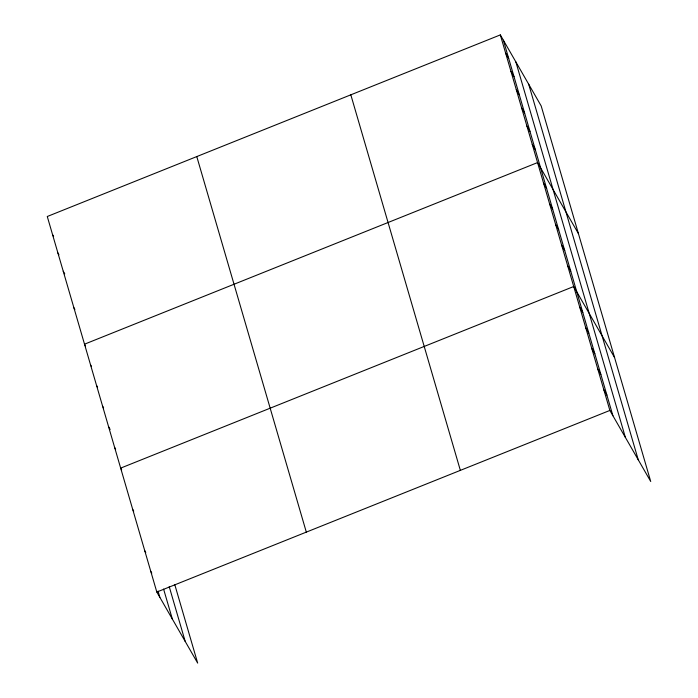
<?xml version="1.0" encoding="UTF-8"?>
<svg xmlns="http://www.w3.org/2000/svg" width="698" height="698" viewBox="0 0 698 698"><rect width="100%" height="100%" fill="white"/><g stroke="black" fill="none" stroke-linecap="round" stroke-linejoin="round"><path stroke-width="1.05" d="M500.326 34.9L609.869 410.441L650.728 481.498L541.186 105.956L500.326 34.9L47.272 216.502L156.814 592.044L197.674 663.1L174.779 584.61M156.814 592.044L609.869 410.441M505.649 53.144L508.694 58.431M510.971 71.379L514.007 76.667M516.293 89.623L519.329 94.911M521.607 107.858L524.652 113.155M526.929 126.102L529.974 131.39M532.251 144.346L535.296 149.634M578.433 233.638L537.573 162.582L84.519 344.184L85.531 345.946M543.594 183.242L546.639 188.53M549.623 203.895L552.659 209.182M555.643 224.547L558.688 229.834M561.672 245.207L564.708 250.495M567.692 265.859L570.737 271.147M614.58 357.568L573.721 286.512L120.667 468.114L121.679 469.876M579.741 307.172L582.786 312.46M585.77 327.824L588.807 333.112M591.791 348.476L594.836 353.764M597.82 369.129L600.856 374.425M603.84 389.789L606.885 395.077M52.594 234.737L53.606 236.5M57.917 252.981L58.929 254.744M63.239 271.225L64.757 273.869M73.875 307.705L74.887 309.467M90.539 364.836L91.551 366.598M96.568 385.497L97.58 387.259M102.589 406.149L103.601 407.911M108.618 426.801L110.136 429.445M114.638 447.462L115.65 449.224M132.716 509.427L133.728 511.189M144.765 550.731L145.777 552.493M150.785 571.392L151.798 573.154M528.709 84.257L638.242 459.799M515.848 61.895L625.382 437.437M503.371 40.187L612.905 415.729M350.824 94.832L460.357 470.373M196.784 156.57L306.317 532.112M169.23 586.66L185.188 641.392M163.594 589.086L172.336 619.039M158.045 591.136L159.851 597.331"/></g></svg>
